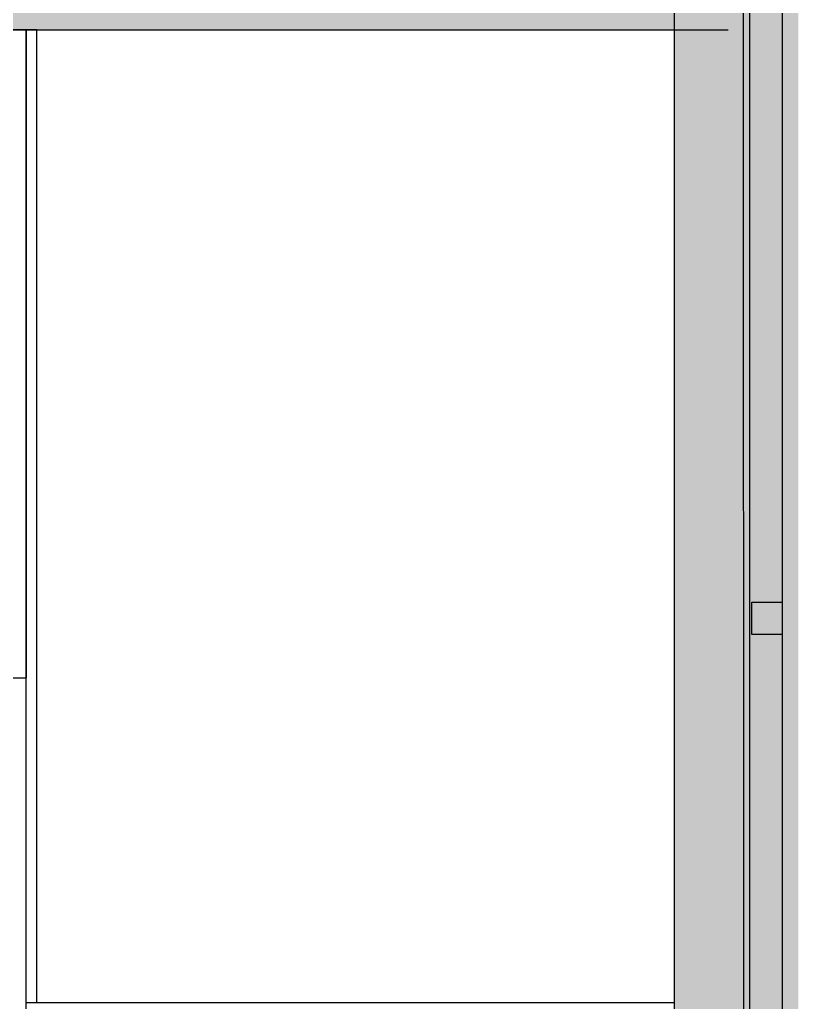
# Model space of a CAD drawing. Header units: inches. Extents: x 0 to 54693, y 0 to 31146.
# Drawn here: x 50647 to 51368, y 17343 to 18253 of the extents above; entities that cross this region are included whole.
import ezdxf

# ---------------------------------------------------------------- set-up
doc = ezdxf.new("R2010")
doc.units = ezdxf.units.IN
doc.header["$MEASUREMENT"] = 0
doc.layers.add('Added', color=3, linetype='Continuous')

msp = doc.modelspace()

# ---------------------------------------------------------------- linework, layer by layer
at = {"layer": 'Added', "linetype": 'ByBlock', "lineweight": -2, "ltscale": 0.18}
for p, q in [((51323.23, 5048.32), (51323.23, 28548.32)), ((51353.23, 28548.32), (51353.23, 5048.32)), ((51323.23, 5078.32), (51312.93, 28508.02)), ((51325.07, 17713.32), (51353.23, 17713.32)), ((51325.07, 17683.32), (51325.07, 17713.32)), ((51353.23, 17683.32), (51325.07, 17683.32))]:
    msp.add_line(p, q, dxfattribs=at)
at = {"layer": 'Added', "linetype": 'Continuous', "lineweight": -2, "ltscale": 0.18}
for p, q in [((51253.23, 18348.31), (51253.23, 5148.32)), ((51353.23, 18348.31), (51353.23, 5048.32)), ((47753.23, 18243.35), (51303.23, 18243.35)), ((50653.23, 18243.35), (48653.82, 18243.35)), ((50663.23, 18243.35), (50653.23, 18243.35)), ((50653.23, 18243.35), (50653.23, 17643.35)), ((50653.23, 13843.54), (50653.23, 18243.35)), ((50663.23, 17342.65), (50663.23, 18243.35)), ((48653.82, 17643.35), (50653.23, 17643.35)), ((50653.23, 17342.65), (51253.23, 17342.65))]:
    msp.add_line(p, q, dxfattribs=at)
at = {"layer": 'Added', "linetype": 'ByBlock', "lineweight": -2, "ltscale": 0.18}
msp.add_solid([(51318.23, 28508.32), (51368.23, 28558.32), (51318.23, 5088.33), (51368.23, 5038.32)], dxfattribs=at)
at = {"layer": 'Added', "linetype": 'Continuous', "lineweight": -2, "ltscale": 0.18}
for points in [[(51303.23, 18343.35), (51303.23, 18243.35), (47653.23, 18343.35), (47653.23, 18243.35)], [(51353.23, 5048.32), (51253.23, 5048.32), (51353.23, 18348.31), (51253.23, 18348.31)]]:
    msp.add_solid(points, dxfattribs=at)

doc.saveas('drawing.dxf')
